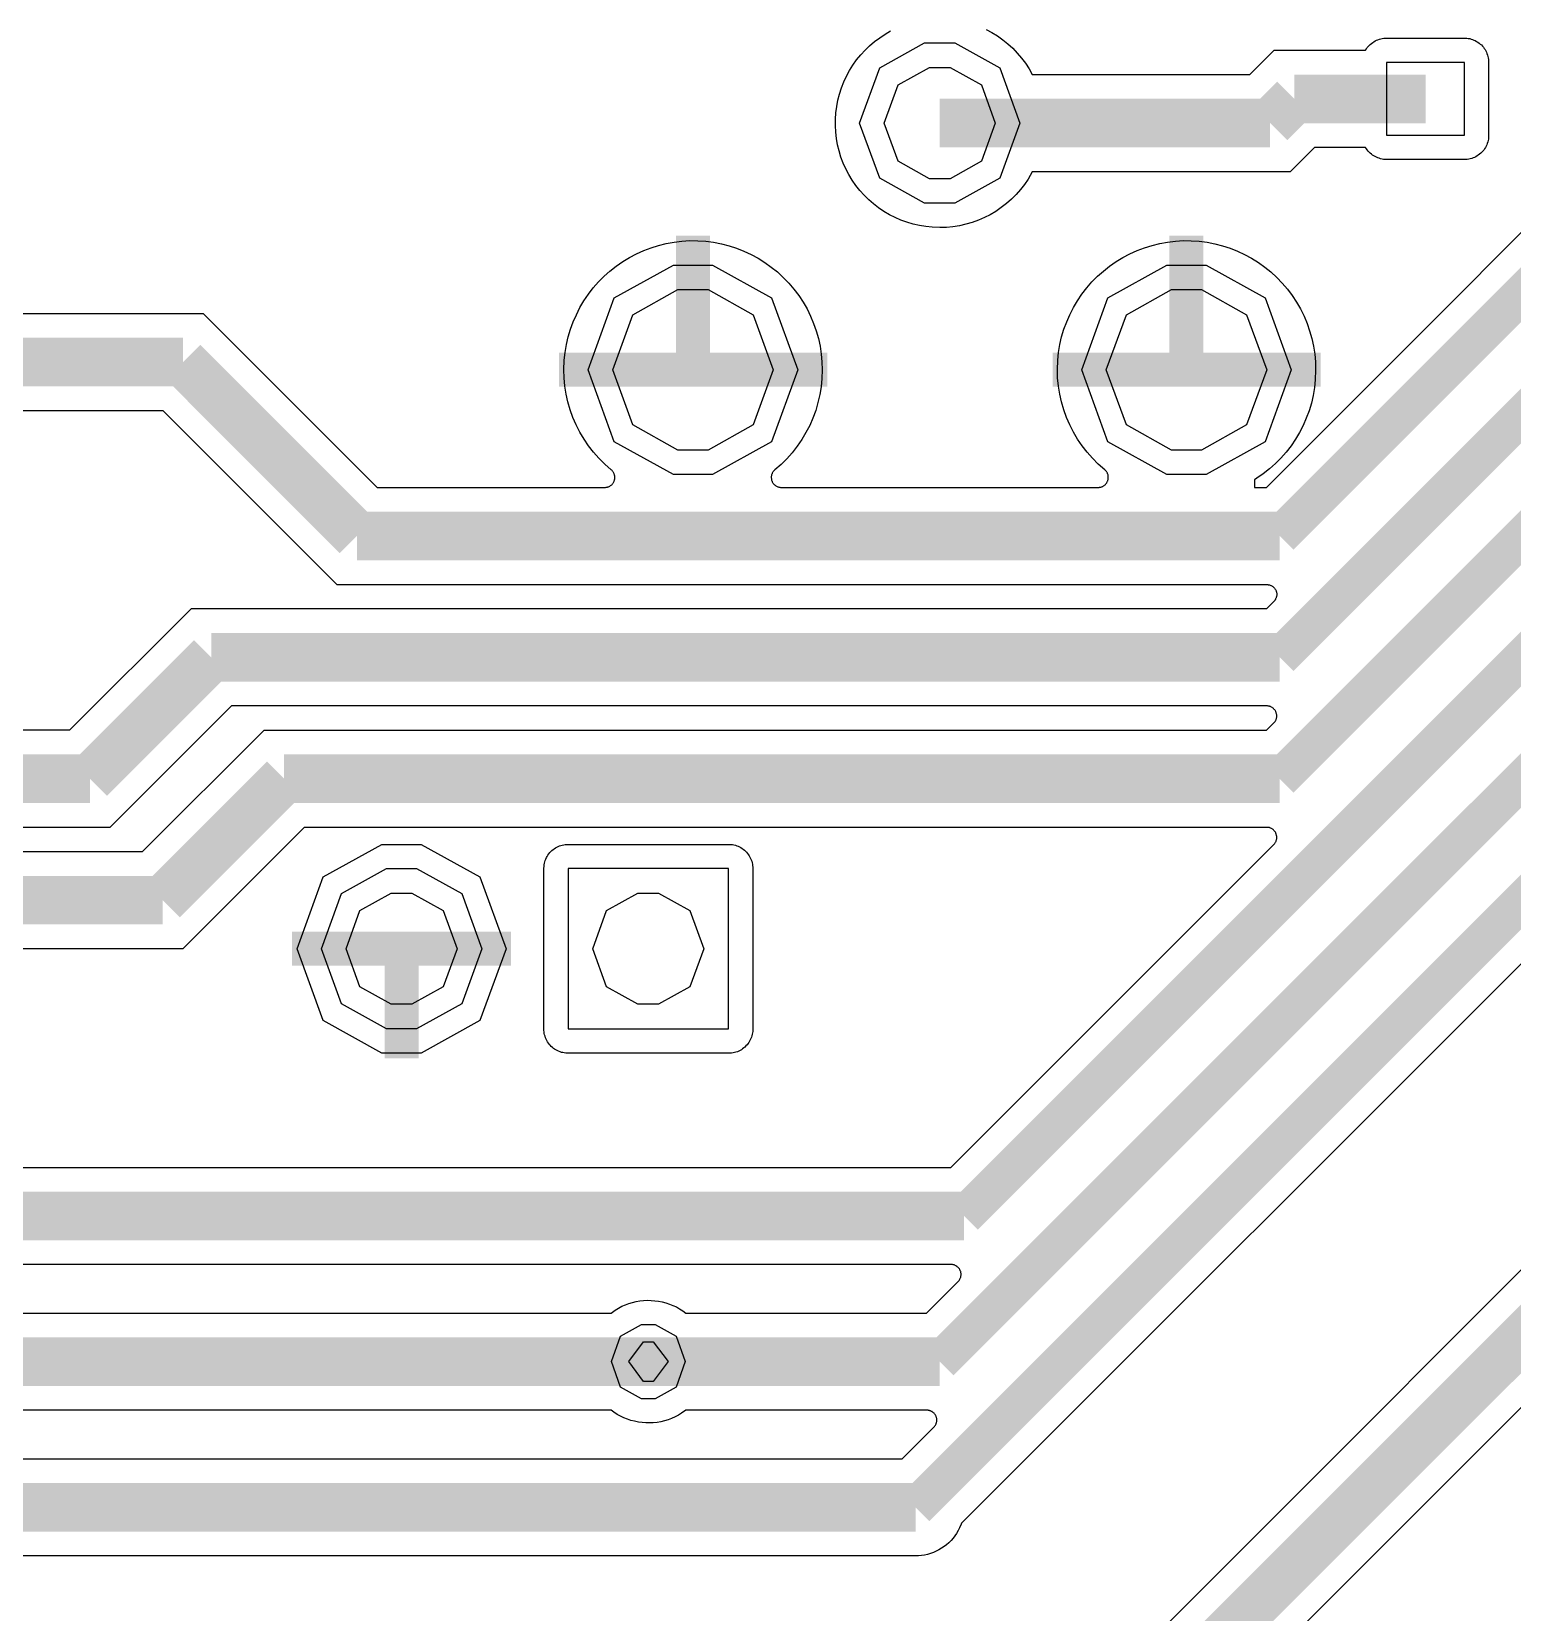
# Model space of a CAD drawing. Extents: x -0.15 to 4.85, y -1.33 to 3.4.
# Drawn here: x 1.246 to 1.846, y 0.735 to 1.376 of the extents above; entities that cross this region are included whole.
import ezdxf

# ---------------------------------------------------------------- set-up
doc = ezdxf.new("R2010")
doc.units = 0
doc.layers.get('0').update_dxf_attribs({"linetype": 'CONTINUOUS'})

msp = doc.modelspace()

# ---------------------------------------------------------------- linework, layer by layer
at = {"color": 0}
for points in [[(1.63293, 1.37656), (1.63526, 1.37531), (1.63754, 1.3739), (1.63971, 1.37238), (1.64178, 1.3707), (1.64372, 1.36891), (1.64557, 1.36695), (1.64731, 1.36495), (1.64889, 1.36283), (1.65035, 1.36055), (1.65165, 1.35827), (1.73986, 1.35827), (1.74974, 1.36809), (1.78674, 1.36809), (1.78707, 1.36863), (1.78744, 1.36918), (1.78782, 1.36961), (1.78821, 1.37005), (1.78864, 1.37048), (1.78913, 1.37086), (1.78961, 1.37124), (1.7901, 1.37157), (1.79065, 1.37189), (1.79119, 1.37216), (1.79174, 1.37238), (1.79233, 1.3726), (1.79288, 1.37276), (1.79347, 1.37287), (1.79407, 1.37298), (1.79467, 1.37303), (1.79526, 1.37303), (1.82678, 1.37303), (1.82775, 1.37298), (1.82835, 1.37292), (1.82894, 1.37281), (1.82949, 1.37265), (1.83008, 1.37249), (1.83062, 1.37222), (1.83118, 1.372), (1.83172, 1.37167), (1.83226, 1.3714), (1.83275, 1.37102), (1.83318, 1.37064), (1.83367, 1.37026), (1.83406, 1.36983), (1.83449, 1.36934), (1.83481, 1.36885), (1.83514, 1.36836), (1.83546, 1.36782), (1.83574, 1.36728), (1.83594, 1.36674), (1.83617, 1.36614), (1.83633, 1.3656), (1.83643, 1.365), (1.83654, 1.3644), (1.8366, 1.36381), (1.8366, 1.36321), (1.8366, 1.33364), (1.8366, 1.33272), (1.83649, 1.33212), (1.83639, 1.33152), (1.83622, 1.33093), (1.83606, 1.33033), (1.83583, 1.32979), (1.83557, 1.32925), (1.83529, 1.3287), (1.83497, 1.32816), (1.8346, 1.32767), (1.83421, 1.32724), (1.83383, 1.32681), (1.8334, 1.32637), (1.83292, 1.32599), (1.83242, 1.32561), (1.83193, 1.32529), (1.83139, 1.32496), (1.83085, 1.32469), (1.83031, 1.32447), (1.82976, 1.32426), (1.82917, 1.32409), (1.82857, 1.32398), (1.82797, 1.32388), (1.82738, 1.32382), (1.82678, 1.32382), (1.79526, 1.32382), (1.79461, 1.32382), (1.79401, 1.32388), (1.79342, 1.32398), (1.79282, 1.32409), (1.79228, 1.32431), (1.79168, 1.32447), (1.79114, 1.32474), (1.7906, 1.32502), (1.79006, 1.32529), (1.78956, 1.32561), (1.78907, 1.32599), (1.78864, 1.32637), (1.78821, 1.32681), (1.78778, 1.32724), (1.78739, 1.32773), (1.78707, 1.32822), (1.78674, 1.32876), (1.76601, 1.32876), (1.75619, 1.31888), (1.65165, 1.31888), (1.64997, 1.3159), (1.64844, 1.31373), (1.64682, 1.31161), (1.64508, 1.30961), (1.64318, 1.30771), (1.64118, 1.30597), (1.63906, 1.30434), (1.63689, 1.30282), (1.63461, 1.30147), (1.63222, 1.30027), (1.62979, 1.29919), (1.62729, 1.29832), (1.62474, 1.29756), (1.62214, 1.29697), (1.61947, 1.29659), (1.61682, 1.29632), (1.61417, 1.29621), (1.61417, 1.29621), (1.61107, 1.29637), (1.60846, 1.29664), (1.60592, 1.29702), (1.60336, 1.29762), (1.60086, 1.29838), (1.59843, 1.29924), (1.59604, 1.30027), (1.59376, 1.30147), (1.59154, 1.30282), (1.58936, 1.30424), (1.58731, 1.30586), (1.58535, 1.30755), (1.5835, 1.30939), (1.58176, 1.31129), (1.58014, 1.31335), (1.57868, 1.31547), (1.57732, 1.31769), (1.57613, 1.32002), (1.57504, 1.32236), (1.57412, 1.3248), (1.57336, 1.32729), (1.57276, 1.32979), (1.57228, 1.33239), (1.572, 1.33494), (1.57185, 1.33755), (1.57185, 1.34015), (1.572, 1.34276), (1.57239, 1.34531), (1.57288, 1.34786), (1.57353, 1.35035), (1.57428, 1.35285), (1.57526, 1.35529), (1.57635, 1.35762), (1.5776, 1.3599), (1.57894, 1.36212), (1.58047, 1.36424), (1.5821, 1.36625), (1.58389, 1.36815), (1.58574, 1.36994), (1.58768, 1.37167), (1.58981, 1.37319), (1.59197, 1.37466), (1.59419, 1.37596)], [(1.2186, 1.26143), (1.31566, 1.26143), (1.38613, 1.19095), (1.47847, 1.19095), (1.47869, 1.19095), (1.47896, 1.19101), (1.47918, 1.19101), (1.47944, 1.19106), (1.47967, 1.19112), (1.47989, 1.19123), (1.48015, 1.19133), (1.48037, 1.19144), (1.48058, 1.19155), (1.48075, 1.19166), (1.48097, 1.19182), (1.48118, 1.19199), (1.48135, 1.19215), (1.48151, 1.19237), (1.48167, 1.19253), (1.48178, 1.19275), (1.48194, 1.19296), (1.48206, 1.19318), (1.48217, 1.1934), (1.48222, 1.19361), (1.48232, 1.19383), (1.48238, 1.1941), (1.48243, 1.19432), (1.48243, 1.19459), (1.48249, 1.19481), (1.48249, 1.19508), (1.48249, 1.19529), (1.48243, 1.19557), (1.48238, 1.19578), (1.48232, 1.19605), (1.48226, 1.19627), (1.48217, 1.19649), (1.48206, 1.19671), (1.48194, 1.19692), (1.48183, 1.19714), (1.48167, 1.19736), (1.48151, 1.19757), (1.48135, 1.19774), (1.48118, 1.1979), (1.48103, 1.19806), (1.47836, 1.20039), (1.47603, 1.20273), (1.47386, 1.20517), (1.47185, 1.20777), (1.47001, 1.21049), (1.46833, 1.21336), (1.46681, 1.21629), (1.4655, 1.21928), (1.46436, 1.22237), (1.46344, 1.22557), (1.46274, 1.22877), (1.46225, 1.23203), (1.46193, 1.23528), (1.46182, 1.23859), (1.46197, 1.24244), (1.46231, 1.24564), (1.46285, 1.24879), (1.46356, 1.25194), (1.46447, 1.25503), (1.46556, 1.25801), (1.46686, 1.26094), (1.46833, 1.26382), (1.46996, 1.26658), (1.47175, 1.26924), (1.47369, 1.27179), (1.47582, 1.27423), (1.4781, 1.27651), (1.48049, 1.27863), (1.48297, 1.28064), (1.48564, 1.28248), (1.48835, 1.28411), (1.49122, 1.28563), (1.49415, 1.28693), (1.49714, 1.28807), (1.50022, 1.28904), (1.50332, 1.2898), (1.50647, 1.29035), (1.50967, 1.29073), (1.51288, 1.29094), (1.51613, 1.29089), (1.51932, 1.29067), (1.52247, 1.29029), (1.52563, 1.28964), (1.52876, 1.28888), (1.53181, 1.28785), (1.53479, 1.28671), (1.53772, 1.28536), (1.54054, 1.28384), (1.54325, 1.2821), (1.54586, 1.28026), (1.54835, 1.27825), (1.55074, 1.27602), (1.55296, 1.27375), (1.55503, 1.2713), (1.55697, 1.2687), (1.55876, 1.26604), (1.56035, 1.26328), (1.56175, 1.2604), (1.563, 1.25742), (1.56408, 1.25438), (1.56496, 1.25128), (1.56565, 1.24814), (1.56614, 1.24499), (1.56642, 1.24179), (1.56653, 1.23859), (1.56642, 1.23506), (1.5661, 1.23175), (1.56556, 1.22855), (1.56479, 1.2253), (1.56386, 1.22215), (1.56272, 1.21906), (1.56143, 1.21607), (1.5599, 1.21314), (1.55822, 1.21032), (1.55637, 1.20761), (1.55432, 1.20501), (1.55215, 1.20257), (1.54982, 1.20023), (1.54732, 1.19806), (1.54715, 1.1979), (1.547, 1.19774), (1.54683, 1.19757), (1.54667, 1.19736), (1.5465, 1.19714), (1.5464, 1.19692), (1.54629, 1.19671), (1.54618, 1.19649), (1.54607, 1.19627), (1.54601, 1.19605), (1.54596, 1.19578), (1.5459, 1.19557), (1.54586, 1.19529), (1.54586, 1.19508), (1.54586, 1.19481), (1.5459, 1.19459), (1.5459, 1.19432), (1.54596, 1.1941), (1.54601, 1.19383), (1.54612, 1.19361), (1.54618, 1.1934), (1.54629, 1.19318), (1.5464, 1.19296), (1.54656, 1.19275), (1.54667, 1.19253), (1.54683, 1.19237), (1.547, 1.19215), (1.54715, 1.19199), (1.54738, 1.19182), (1.5476, 1.19166), (1.54775, 1.19155), (1.54797, 1.19144), (1.54819, 1.19133), (1.54846, 1.19123), (1.54868, 1.19112), (1.54889, 1.19106), (1.54917, 1.19101), (1.54938, 1.19101), (1.54965, 1.19095), (1.54988, 1.19095), (1.67844, 1.19095), (1.67872, 1.19095), (1.67894, 1.19101), (1.67921, 1.19101), (1.67943, 1.19106), (1.67969, 1.19112), (1.67992, 1.19123), (1.68014, 1.19133), (1.68035, 1.19144), (1.68057, 1.19155), (1.68078, 1.19166), (1.68094, 1.19182), (1.68117, 1.19199), (1.68132, 1.19215), (1.68149, 1.19237), (1.68165, 1.19253), (1.68182, 1.19275), (1.68192, 1.19296), (1.68203, 1.19318), (1.68214, 1.1934), (1.68225, 1.19361), (1.68231, 1.19383), (1.68236, 1.1941), (1.68242, 1.19432), (1.68246, 1.19459), (1.68246, 1.19481), (1.68246, 1.19508), (1.68246, 1.19529), (1.68242, 1.19557), (1.68242, 1.19578), (1.68236, 1.19605), (1.68225, 1.19627), (1.68219, 1.19649), (1.68208, 1.19671), (1.68197, 1.19692), (1.68182, 1.19714), (1.68171, 1.19736), (1.68154, 1.19757), (1.68137, 1.19774), (1.68122, 1.1979), (1.681, 1.19806), (1.67835, 1.20039), (1.67607, 1.20273), (1.67383, 1.20517), (1.67183, 1.20777), (1.66999, 1.21049), (1.66831, 1.21336), (1.66683, 1.21629), (1.66549, 1.21928), (1.6644, 1.22237), (1.66347, 1.22557), (1.66278, 1.22877), (1.66222, 1.23203), (1.6619, 1.23528), (1.66185, 1.23859), (1.66196, 1.24244), (1.66228, 1.24564), (1.66282, 1.24879), (1.66353, 1.25194), (1.66446, 1.25503), (1.6656, 1.25801), (1.66683, 1.26094), (1.66831, 1.26382), (1.66993, 1.26658), (1.67172, 1.26924), (1.67374, 1.27179), (1.67579, 1.27423), (1.67807, 1.27651), (1.68046, 1.27863), (1.68301, 1.28064), (1.68561, 1.28248), (1.68838, 1.28411), (1.69119, 1.28563), (1.69412, 1.28693), (1.69717, 1.28807), (1.70021, 1.28904), (1.70335, 1.2898), (1.7065, 1.29035), (1.70969, 1.29073), (1.7129, 1.29094), (1.7161, 1.29089), (1.71931, 1.29067), (1.7225, 1.29029), (1.72565, 1.28964), (1.72875, 1.28888), (1.73183, 1.28785), (1.73482, 1.28671), (1.73769, 1.28536), (1.74051, 1.28384), (1.74328, 1.2821), (1.74589, 1.28026), (1.74839, 1.27825), (1.75072, 1.27602), (1.75294, 1.27375), (1.75506, 1.2713), (1.75696, 1.2687), (1.75875, 1.26604), (1.76032, 1.26328), (1.76178, 1.2604), (1.76303, 1.25742), (1.76406, 1.25438), (1.76493, 1.25128), (1.76564, 1.24814), (1.76613, 1.24499), (1.76644, 1.24179), (1.7665, 1.23859), (1.76635, 1.23457), (1.76601, 1.23137), (1.76547, 1.22823), (1.76476, 1.22508), (1.76385, 1.22199), (1.76271, 1.219), (1.7614, 1.21607), (1.75994, 1.2132), (1.75831, 1.21043), (1.75653, 1.20777), (1.75451, 1.20522), (1.7524, 1.20284), (1.75017, 1.20056), (1.74774, 1.19844), (1.74524, 1.19643), (1.74264, 1.19464), (1.74171, 1.19405), (1.74171, 1.19095), (1.7466, 1.19095), (1.92036, 1.36473)], [(1.2186, 1.22204), (1.29933, 1.22204), (1.3698, 1.15157), (1.74669, 1.15157), (1.74708, 1.15157), (1.74729, 1.15151), (1.74757, 1.15146), (1.74779, 1.1514), (1.748, 1.15135), (1.74828, 1.15124), (1.74849, 1.15113), (1.74871, 1.15102), (1.74893, 1.15092), (1.74908, 1.15075), (1.74931, 1.15064), (1.74947, 1.15048), (1.74968, 1.15027), (1.74985, 1.1501), (1.74996, 1.14988), (1.75013, 1.14972), (1.75022, 1.14951), (1.75033, 1.14929), (1.75044, 1.14902), (1.75056, 1.1488), (1.75061, 1.14858), (1.75067, 1.14831), (1.75072, 1.14809), (1.75072, 1.14782), (1.75072, 1.14761), (1.75072, 1.14733), (1.75072, 1.14712), (1.75067, 1.14685), (1.75061, 1.14663), (1.75056, 1.14641), (1.7505, 1.14614), (1.75039, 1.14593), (1.75028, 1.14571), (1.75017, 1.14549), (1.75001, 1.14527), (1.7499, 1.14506), (1.74974, 1.14489), (1.74958, 1.14473), (1.7466, 1.14175), (1.31072, 1.14175), (1.26151, 1.09254), (1.09083, 1.09254)], [(1.07114, 1.04333), (1.29108, 1.04333), (1.34029, 1.09254), (1.7466, 1.09254), (1.74958, 1.09552), (1.74979, 1.09574), (1.74996, 1.09596), (1.75007, 1.09612), (1.75022, 1.09634), (1.75033, 1.09655), (1.75044, 1.09677), (1.7505, 1.09704), (1.75061, 1.09726), (1.75067, 1.09748), (1.75072, 1.09775), (1.75072, 1.09796), (1.75072, 1.09824), (1.75072, 1.09851), (1.75072, 1.09872), (1.75067, 1.099), (1.75067, 1.09921), (1.75056, 1.09943), (1.7505, 1.0997), (1.75039, 1.09992), (1.75033, 1.10013), (1.75017, 1.10035), (1.75007, 1.10057), (1.7499, 1.10079), (1.74974, 1.10095), (1.74958, 1.10111), (1.74942, 1.10133), (1.74925, 1.10149), (1.74903, 1.1016), (1.74882, 1.10176), (1.7486, 1.10187), (1.74839, 1.10198), (1.74817, 1.10209), (1.74794, 1.10214), (1.74774, 1.10225), (1.74746, 1.1023), (1.74725, 1.1023), (1.74697, 1.10236), (1.74669, 1.10236), (1.32705, 1.10236), (1.27784, 1.05315), (1.0745, 1.05315)], [(0.559364, 0.915347), (1.61867, 0.915347), (1.74958, 1.04626), (1.74979, 1.04653), (1.74996, 1.04675), (1.75007, 1.04691), (1.75022, 1.04713), (1.75033, 1.04735), (1.75044, 1.04756), (1.7505, 1.04783), (1.75061, 1.04805), (1.75067, 1.04827), (1.75072, 1.04854), (1.75072, 1.04876), (1.75072, 1.04903), (1.75072, 1.04924), (1.75072, 1.04952), (1.75067, 1.04973), (1.75067, 1.05), (1.75056, 1.05022), (1.7505, 1.05049), (1.75039, 1.05071), (1.75033, 1.05093), (1.75017, 1.05114), (1.75007, 1.05136), (1.7499, 1.05152), (1.74974, 1.05174), (1.74958, 1.0519), (1.74942, 1.05212), (1.74925, 1.05223), (1.74903, 1.05239), (1.74882, 1.05255), (1.7486, 1.05266), (1.74839, 1.05277), (1.74817, 1.05288), (1.74794, 1.05293), (1.74774, 1.05304), (1.74746, 1.05304), (1.74725, 1.0531), (1.74697, 1.05315), (1.74669, 1.05315), (1.35657, 1.05315), (1.30736, 1.00394), (1.05486, 1.00394)], [(1.85868, 1.00682), (1.62294, 0.771087), (1.62279, 0.770707), (1.62214, 0.769189), (1.6216, 0.768103), (1.62094, 0.767018), (1.62029, 0.765988), (1.61953, 0.765011), (1.61872, 0.764089), (1.61779, 0.763221), (1.61688, 0.762407), (1.6159, 0.761647), (1.61486, 0.760942), (1.61383, 0.76029), (1.61269, 0.759749), (1.61161, 0.75926), (1.61042, 0.758826), (1.60922, 0.7585), (1.60803, 0.758229), (1.60678, 0.758013), (1.60558, 0.757904), (1.60433, 0.75785), (0.597233, 0.75785)], [(1.64292, 0.666813), (1.9655, 0.989457)], [(1.99339, 0.961571), (1.65925, 0.627478)], [(0.487424, 0.856319), (1.48092, 0.856319), (1.48265, 0.857512), (1.48396, 0.858326), (1.48531, 0.859032), (1.48672, 0.859629), (1.48812, 0.860171), (1.4896, 0.860606), (1.49106, 0.860931), (1.49258, 0.861203), (1.4941, 0.861365), (1.49561, 0.861474), (1.49714, 0.861419), (1.49865, 0.861311), (1.50017, 0.861093), (1.50164, 0.860822), (1.50315, 0.860443), (1.50457, 0.859954), (1.50597, 0.859413), (1.50739, 0.858761), (1.50869, 0.858001), (1.51, 0.857187), (1.51124, 0.856319), (1.60879, 0.856319), (1.6216, 0.869124), (1.62186, 0.869394), (1.62197, 0.869557), (1.62214, 0.869774), (1.62225, 0.869992), (1.62235, 0.870208), (1.62246, 0.870425), (1.62257, 0.870642), (1.62263, 0.87086), (1.62268, 0.871131), (1.62274, 0.871347), (1.62279, 0.871619), (1.62279, 0.871836), (1.62279, 0.872107), (1.62279, 0.872324), (1.62274, 0.872596), (1.62268, 0.872812), (1.62263, 0.873083), (1.62257, 0.873301), (1.62246, 0.873518), (1.62235, 0.873735), (1.62225, 0.873951), (1.62214, 0.874169), (1.62197, 0.874386), (1.62181, 0.874603), (1.62165, 0.874765), (1.62149, 0.874928), (1.62126, 0.875092), (1.62111, 0.875254), (1.62089, 0.875363), (1.62067, 0.875471), (1.62046, 0.875579), (1.62024, 0.875687), (1.61996, 0.875796), (1.61975, 0.87585), (1.61953, 0.875906), (1.61926, 0.87596), (1.61904, 0.87596), (1.61878, 0.87596), (0.543033, 0.87596)], [(0.580903, 0.797238), (1.59897, 0.797238), (1.61178, 0.810042), (1.61199, 0.810312), (1.61215, 0.810529), (1.61232, 0.810692), (1.61243, 0.81091), (1.61253, 0.811126), (1.61264, 0.811343), (1.61269, 0.811614), (1.61281, 0.811832), (1.61286, 0.812049), (1.61292, 0.812319), (1.61292, 0.812538), (1.61297, 0.812808), (1.61292, 0.813025), (1.61292, 0.813296), (1.61292, 0.813514), (1.61286, 0.813785), (1.61281, 0.814001), (1.61269, 0.814274), (1.61264, 0.81449), (1.61253, 0.814707), (1.61243, 0.814924), (1.61226, 0.815142), (1.6121, 0.815304), (1.61199, 0.815521), (1.61183, 0.815683), (1.61161, 0.8159), (1.61144, 0.81601), (1.61124, 0.816172), (1.61101, 0.816335), (1.61085, 0.816443), (1.61058, 0.816551), (1.61036, 0.81666), (1.61014, 0.816714), (1.60993, 0.816768), (1.60965, 0.816822), (1.60944, 0.816878), (1.60917, 0.816932), (1.60896, 0.816932), (1.51124, 0.816932), (1.5095, 0.815683), (1.50821, 0.814924), (1.50685, 0.814218), (1.50543, 0.813622), (1.50403, 0.813079), (1.50256, 0.812646), (1.50104, 0.812265), (1.49958, 0.811994), (1.49806, 0.811832), (1.49654, 0.811778), (1.49501, 0.811778), (1.4935, 0.811886), (1.49199, 0.812103), (1.49046, 0.812428), (1.489, 0.812808), (1.48753, 0.813242), (1.48613, 0.813839), (1.48476, 0.81449), (1.4834, 0.815196), (1.48211, 0.816064), (1.48092, 0.816932), (0.487424, 0.816932)]]:
    msp.add_lwpolyline(points, dxfattribs=at)
for points in [[(1.61417, 1.37108), (1.62024, 1.37108), (1.63851, 1.36093), (1.64665, 1.33858), (1.63851, 1.31628), (1.62024, 1.30608), (1.61417, 1.30608), (1.60803, 1.30608), (1.58981, 1.31628), (1.58167, 1.33858), (1.58981, 1.36093), (1.60803, 1.37108), (1.61417, 1.37108)], [(1.82678, 1.33364), (1.82678, 1.36321), (1.79526, 1.36321), (1.79526, 1.33364), (1.82678, 1.33364)], [(1.51417, 1.28107), (1.5221, 1.28107), (1.54601, 1.26783), (1.55665, 1.23859), (1.54601, 1.2094), (1.5221, 1.19611), (1.51417, 1.19611), (1.50619, 1.19611), (1.48226, 1.2094), (1.47169, 1.23859), (1.48226, 1.26783), (1.50619, 1.28107), (1.51417, 1.28107)], [(1.71415, 1.28107), (1.72207, 1.28107), (1.746, 1.26783), (1.75662, 1.23859), (1.746, 1.2094), (1.72207, 1.19611), (1.71415, 1.19611), (1.70618, 1.19611), (1.68225, 1.2094), (1.67167, 1.23859), (1.68225, 1.26783), (1.70618, 1.28107), (1.71415, 1.28107)], [(1.39606, 1.04626), (1.40399, 1.04626), (1.42781, 1.03308), (1.43838, 1.00394), (1.42781, 0.974808), (1.40399, 0.961571), (1.39606, 0.961571), (1.38809, 0.961571), (1.36427, 0.974808), (1.35369, 1.00394), (1.36427, 1.03308), (1.38809, 1.04626), (1.39606, 1.04626)], [(1.45374, 1.03644), (1.45379, 1.03742), (1.45385, 1.03801), (1.45394, 1.03861), (1.45411, 1.03915), (1.45428, 1.03975), (1.45449, 1.04029), (1.45476, 1.04089), (1.45503, 1.04138), (1.45536, 1.04192), (1.45574, 1.04241), (1.45613, 1.0429), (1.4565, 1.04333), (1.45693, 1.04371), (1.45742, 1.04414), (1.45792, 1.04447), (1.4584, 1.0448), (1.45894, 1.04512), (1.45949, 1.04539), (1.46003, 1.04561), (1.46057, 1.04583), (1.46117, 1.04599), (1.46176, 1.0461), (1.46236, 1.04621), (1.46296, 1.04626), (1.46356, 1.04626), (1.52854, 1.04626), (1.52953, 1.04626), (1.53012, 1.04615), (1.53072, 1.04604), (1.53132, 1.04588), (1.53186, 1.04572), (1.53246, 1.0455), (1.533, 1.04523), (1.53354, 1.04496), (1.53403, 1.04463), (1.53451, 1.04425), (1.535, 1.04387), (1.53544, 1.04349), (1.53588, 1.04306), (1.53625, 1.04257), (1.53663, 1.04208), (1.53696, 1.04159), (1.53722, 1.04111), (1.5375, 1.04056), (1.53778, 1.03997), (1.53793, 1.03943), (1.5381, 1.03883), (1.53826, 1.03823), (1.53832, 1.03763), (1.53836, 1.03704), (1.53842, 1.03644), (1.53842, 0.971446), (1.53836, 0.970468), (1.53832, 0.969872), (1.53815, 0.969275), (1.53804, 0.968678), (1.53782, 0.968136), (1.53761, 0.967539), (1.53733, 0.966996), (1.53707, 0.966454), (1.53674, 0.965965), (1.53642, 0.965478), (1.53604, 0.964989), (1.5356, 0.964556), (1.53517, 0.964121), (1.53474, 0.963742), (1.53425, 0.963361), (1.53375, 0.963036), (1.53321, 0.962765), (1.53267, 0.962493), (1.53213, 0.962222), (1.53153, 0.96206), (1.53093, 0.961897), (1.53039, 0.961733), (1.52974, 0.961679), (1.52914, 0.961625), (1.52854, 0.961571), (1.46356, 0.961571), (1.46257, 0.961625), (1.46197, 0.961733), (1.46139, 0.961843), (1.46083, 0.961951), (1.46024, 0.962168), (1.45969, 0.962385), (1.45915, 0.962656), (1.45861, 0.962928), (1.45807, 0.963253), (1.45758, 0.963579), (1.45715, 0.963958), (1.45667, 0.964392), (1.45628, 0.964826), (1.45585, 0.96526), (1.45553, 0.965749), (1.45519, 0.966292), (1.45488, 0.966779), (1.4546, 0.967322), (1.45439, 0.967864), (1.45417, 0.968461), (1.454, 0.969058), (1.45389, 0.969656), (1.45379, 0.970251), (1.45374, 0.970849), (1.45374, 0.971446), (1.45374, 1.03644)], [(1.39606, 1.03644), (1.40214, 1.03644), (1.42042, 1.0263), (1.42856, 1.00394), (1.42042, 0.981644), (1.40214, 0.971446), (1.39606, 0.971446), (1.38993, 0.971446), (1.37165, 0.981644), (1.36351, 1.00394), (1.37165, 1.0263), (1.38993, 1.03644), (1.39606, 1.03644)], [(1.52854, 1.03644), (1.46356, 1.03644), (1.46356, 0.971446), (1.52854, 0.971446), (1.52854, 1.03644)], [(1.49606, 0.8516), (1.49882, 0.8516), (1.50728, 0.846933), (1.51103, 0.836625), (1.50728, 0.826317), (1.49882, 0.821597), (1.49606, 0.821597), (1.49322, 0.821597), (1.48482, 0.826317), (1.48107, 0.836625), (1.48482, 0.846933), (1.49322, 0.8516), (1.49606, 0.8516)]]:
    msp.add_lwpolyline(points, close=True, dxfattribs=at)
for points, const_width in [([(1.93897, 1.35827), (1.75196, 1.17126)], 0.015748), ([(1.75788, 1.3484), (1.74806, 1.33858)], 0.019685), ([(1.81104, 1.3484), (1.75788, 1.3484)], 0.019685), ([(1.74806, 1.33858), (1.61417, 1.33858)], 0.019685), ([(1.51417, 1.23859), (1.51417, 1.29295)], 0.013779), ([(1.71415, 1.23859), (1.71415, 1.29295)], 0.013779), ([(1.75196, 1.12205), (1.90946, 1.27955)], 0.015748), ([(1.30747, 1.24174), (1.18111, 1.24174)], 0.019685), ([(1.37794, 1.17126), (1.30747, 1.24174)], 0.019685), ([(1.45981, 1.23859), (1.51417, 1.23859)], 0.013779), ([(1.51417, 1.23859), (1.56853, 1.23859)], 0.013779), ([(1.65985, 1.23859), (1.71415, 1.23859), (1.76851, 1.23859)], 0.013779), ([(1.89958, 1.22047), (1.75196, 1.07284)], 0.015748), ([(1.75196, 1.17126), (1.37794, 1.17126)], 0.019685), ([(1.87007, 1.14175), (1.62403, 0.895653)], 0.015748), ([(1.2697, 1.07284), (1.31891, 1.12205)], 0.019685), ([(1.31891, 1.12205), (1.75196, 1.12205)], 0.019685), ([(1.61417, 0.836625), (1.87994, 1.10236)], 0.015748), ([(1.08269, 1.07284), (1.2697, 1.07284)], 0.019685), ([(1.34843, 1.07284), (1.29922, 1.02364)], 0.019685), ([(1.75196, 1.07284), (1.34843, 1.07284)], 0.019685), ([(1.60433, 0.777543), (1.88976, 1.06297)], 0.015748), ([(1.29922, 1.02364), (1.063, 1.02364)], 0.019685), ([(2.00788, 1.00394), (1.65111, 0.647172)], 0.019685), ([(1.35168, 1.00394), (1.39606, 1.00394), (1.44044, 1.00394)], 0.013779), ([(1.39606, 0.959564), (1.39606, 1.00394)], 0.013779), ([(1.62403, 0.895653), (0.551172, 0.895653)], 0.019685), ([(1.49606, 0.836625), (0.452756, 0.836625)], 0.019685), ([(1.49606, 0.836625), (1.61417, 0.836625)], 0.019685), ([(0.58904, 0.777543), (1.60433, 0.777543)], 0.019685)]:
    msp.add_lwpolyline(points, dxfattribs=dict(at, const_width=const_width))
at = {"color": 7}
for points in [[(1.61417, 1.36109), (1.61833, 1.36109), (1.63103, 1.35409), (1.63662, 1.33858), (1.63103, 1.32312), (1.61833, 1.31606), (1.61417, 1.31606), (1.60993, 1.31606), (1.59724, 1.32312), (1.59164, 1.33858), (1.59724, 1.35409), (1.60993, 1.36109), (1.61417, 1.36109)], [(1.51417, 1.27109), (1.52025, 1.27109), (1.53853, 1.26094), (1.54667, 1.23859), (1.53853, 1.21629), (1.52025, 1.20609), (1.51417, 1.20609), (1.50804, 1.20609), (1.48975, 1.21629), (1.48163, 1.23859), (1.48975, 1.26094), (1.50804, 1.27109), (1.51417, 1.27109)], [(1.71415, 1.27109), (1.72022, 1.27109), (1.73851, 1.26094), (1.74665, 1.23859), (1.73851, 1.21629), (1.72022, 1.20609), (1.71415, 1.20609), (1.70801, 1.20609), (1.68979, 1.21629), (1.68165, 1.23859), (1.68979, 1.26094), (1.70801, 1.27109), (1.71415, 1.27109)], [(1.39606, 1.02646), (1.40024, 1.02646), (1.41293, 1.01946), (1.41853, 1.00394), (1.41293, 0.988481), (1.40024, 0.981428), (1.39606, 0.981428), (1.39183, 0.981428), (1.37913, 0.988481), (1.37355, 1.00394), (1.37913, 1.01946), (1.39183, 1.02646), (1.39606, 1.02646)], [(1.49606, 1.02646), (1.50022, 1.02646), (1.51292, 1.01946), (1.51851, 1.00394), (1.51292, 0.988481), (1.50022, 0.981428), (1.49606, 0.981428), (1.49182, 0.981428), (1.47913, 0.988481), (1.47354, 1.00394), (1.47913, 1.01946), (1.49182, 1.02646), (1.49606, 1.02646)], [(1.49606, 0.8446), (1.498, 0.8446), (1.50403, 0.836625), (1.498, 0.828596), (1.49606, 0.828596), (1.49404, 0.828596), (1.48807, 0.836625), (1.49404, 0.8446), (1.49606, 0.8446)]]:
    msp.add_lwpolyline(points, close=True, dxfattribs=at)

doc.saveas('drawing.dxf')
